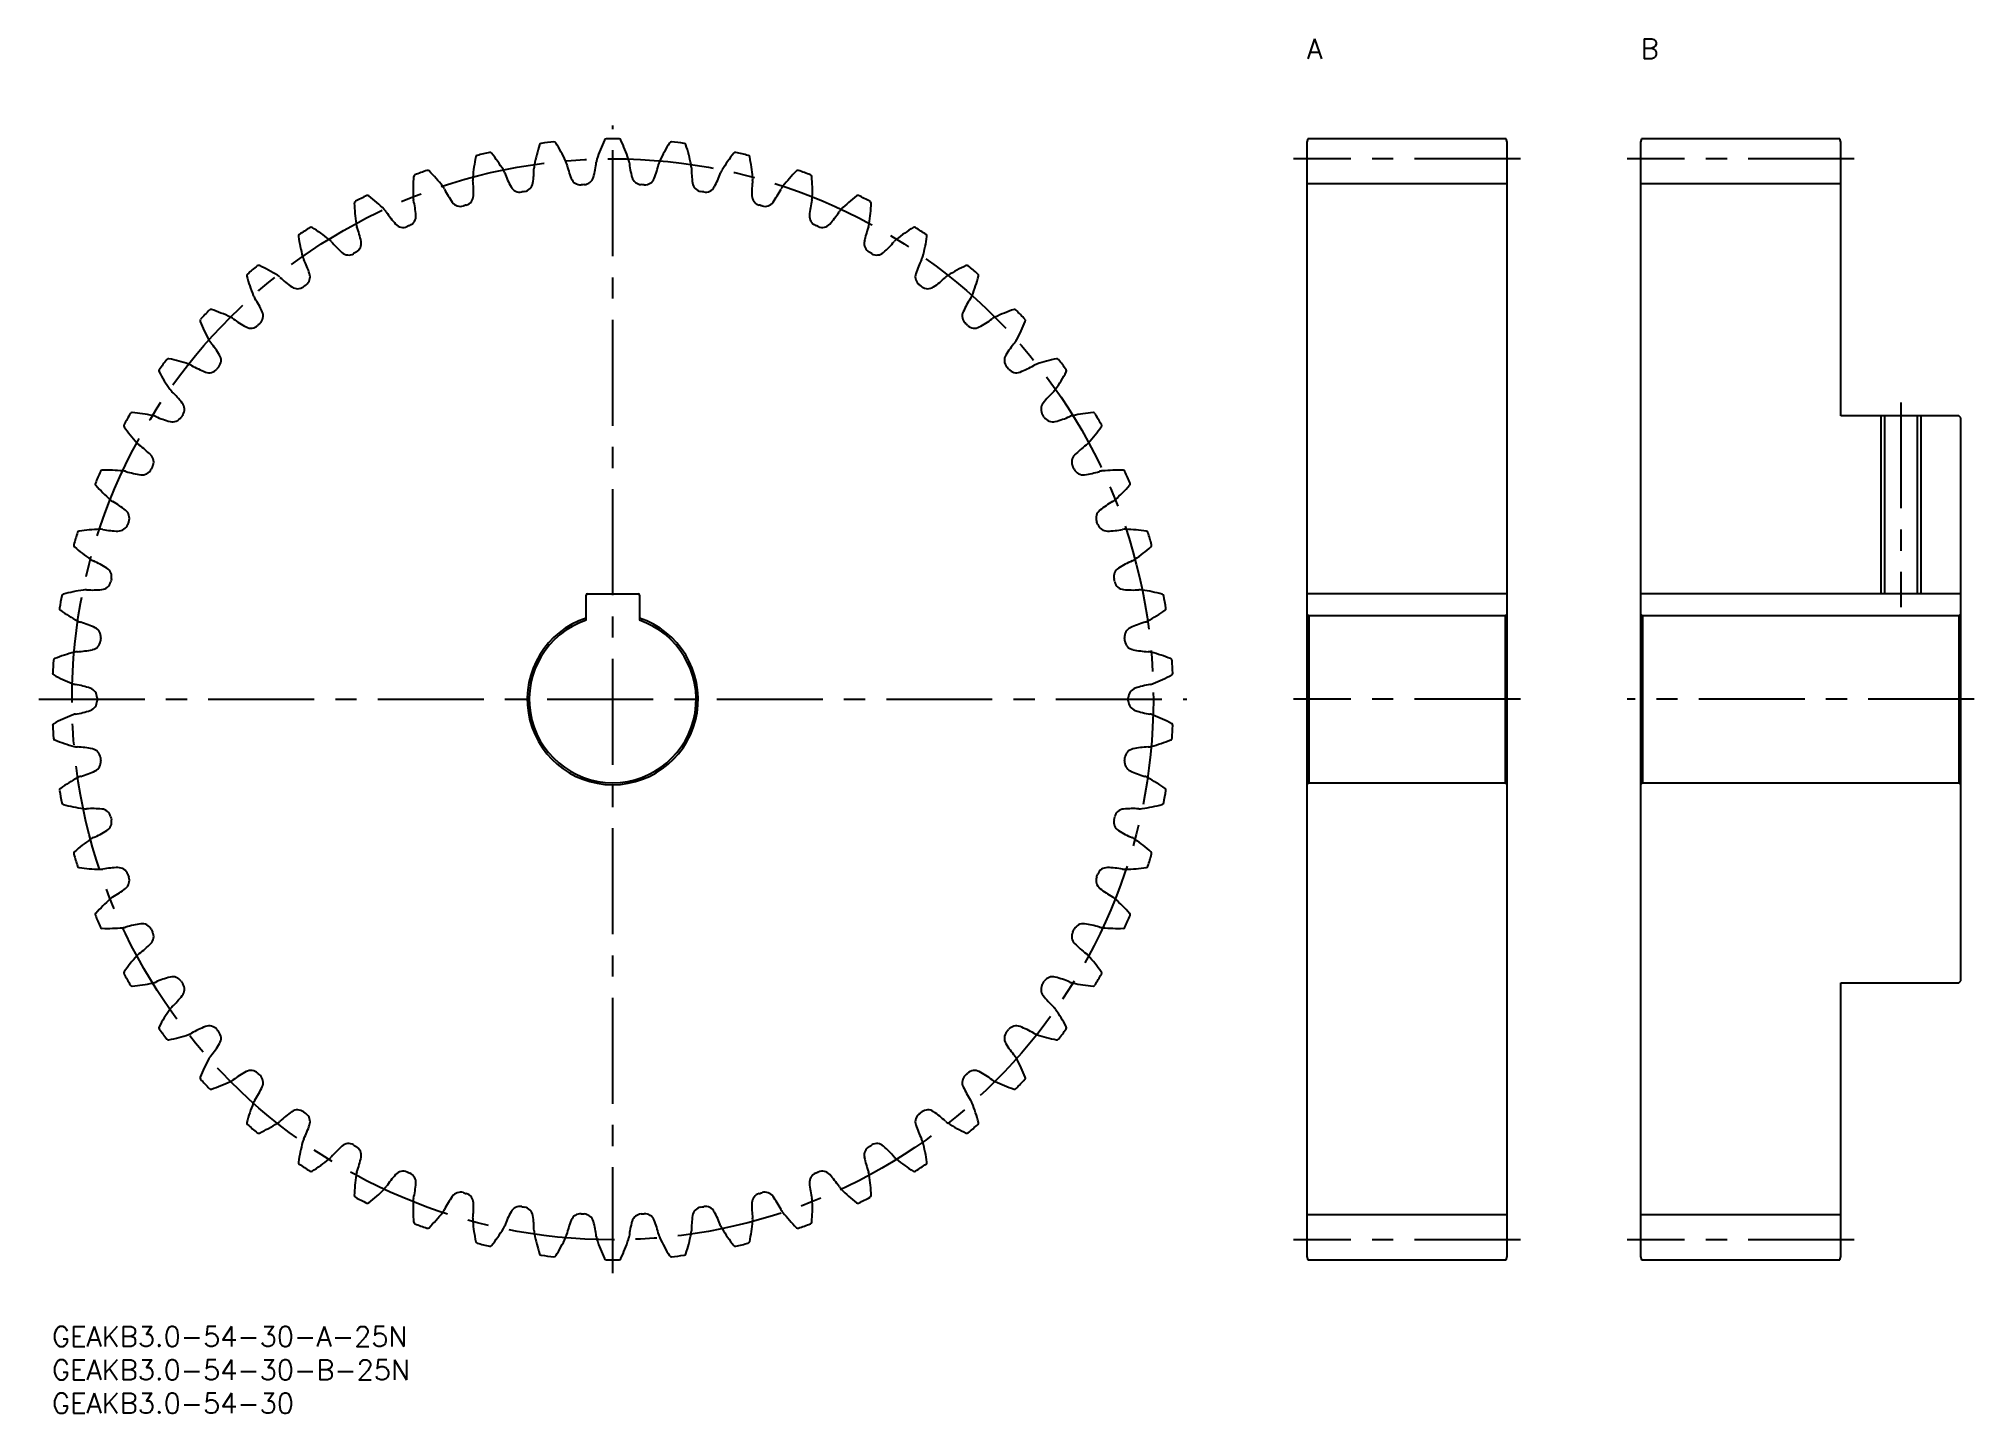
# Model space of a CAD drawing. Extents: x -2 to 288, y -13 to 193.
import ezdxf

# ---------------------------------------------------------------- set-up
doc = ezdxf.new("R2010")
doc.units = 0
doc.header["$LTSCALE"] = 0.5
doc.linetypes.add('CENTER', pattern=[50.8, 31.75, -6.35, 6.35, -6.35])
for name, color, linetype in [('MSM_CENTER', 1, 'CENTER'), ('MSM_CONTINUOUS', 7, 'CONTINUOUS'), ('MSM_NARROW', 5, 'CONTINUOUS'), ('MSM_PART_NUMBER', 7, 'CONTINUOUS')]:
    doc.layers.add(name, color=color, linetype=linetype)
doc.styles.get("Standard").update_dxf_attribs({"font": 'txt.shx', "height": 3, "bigfont": 'bigfont.shx'})

# ---------------------------------------------------------------- blocks, each defined once
blk = doc.blocks.new('*U3')
at = {"layer": 'MSM_PART_NUMBER'}
blk.add_text('GEAKB3.0-54-30-A-25N', height=3, dxfattribs=at).set_placement((0, -3))
blk = doc.blocks.new('*U4')
at = {"layer": 'MSM_PART_NUMBER'}
blk.add_text('GEAKB3.0-54-30-B-25N', height=3, dxfattribs=at).set_placement((0, -8))
blk = doc.blocks.new('*U5')
at = {"layer": 'MSM_PART_NUMBER'}
blk.add_text('GEAKB3.0-54-30', height=3, dxfattribs=at).set_placement((0, -13))
blk = doc.blocks.new('*U6')
at = {"layer": 'MSM_PART_NUMBER'}
blk.add_text('A', height=3, dxfattribs=at).set_placement((188, 190))
blk = doc.blocks.new('*U7')
at = {"layer": 'MSM_PART_NUMBER'}
blk.add_text('B', height=3, dxfattribs=at).set_placement((238, 190))

msp = doc.modelspace()

# ---------------------------------------------------------------- linework, layer by layer
at = {"layer": 'MSM_CENTER'}
for p, q in [((84, 8), (84, 180)), ((220, 175), (186, 175)), ((270, 175), (236, 175)), ((277, 138.5), (277, 107.8)), ((-2, 94), (170, 94)), ((220, 94), (186, 94)), ((288, 94), (236, 94)), ((220, 13), (186, 13)), ((270, 13), (236, 13))]:
    msp.add_line(p, q, dxfattribs=at)
msp.add_circle((84, 94), 81, dxfattribs=at)
at = {"layer": 'MSM_CONTINUOUS'}
for p, q in [((188.13, 178), (188, 177.5)), ((188, 177.5), (188, 10.5)), ((217.87, 178), (188.13, 178)), ((218, 177.5), (217.87, 178)), ((218, 10.5), (218, 177.5)), ((238.13, 178), (238, 177.5)), ((238, 177.5), (238, 10.5)), ((267.87, 178), (238.13, 178)), ((268, 177.5), (267.87, 178)), ((268, 136.5), (268, 177.5)), ((218, 171.25), (188, 171.25)), ((268, 171.25), (238, 171.25)), ((285.7, 136.5), (268, 136.5)), ((274.54, 136.5), (274.54, 109.8)), ((279.46, 136.5), (279.46, 109.8)), ((286, 136.2), (285.7, 136.5)), ((286, 51.8), (286, 136.2)), ((80, 105.84), (80, 109.6)), ((80.2, 109.8), (87.8, 109.8)), ((88, 109.6), (88, 105.84)), ((218, 109.8), (188, 109.8)), ((286, 109.8), (238, 109.8)), ((188, 106.8), (188.3, 106.5)), ((188.3, 106.5), (188.3, 81.5)), ((217.7, 106.5), (188.3, 106.5)), ((217.7, 106.5), (218, 106.8)), ((217.7, 106.5), (217.7, 81.5)), ((238, 106.8), (238.3, 106.5)), ((238.3, 106.5), (238.3, 81.5)), ((285.7, 106.5), (238.3, 106.5)), ((285.7, 106.5), (286, 106.8)), ((285.7, 106.5), (285.7, 81.5)), ((188.3, 81.5), (188, 81.2)), ((188.3, 81.5), (217.7, 81.5)), ((218, 81.2), (217.7, 81.5)), ((238.3, 81.5), (238, 81.2)), ((238.3, 81.5), (285.7, 81.5)), ((286, 81.2), (285.7, 81.5)), ((268, 10.5), (268, 51.5)), ((268, 51.5), (285.7, 51.5)), ((285.7, 51.5), (286, 51.8)), ((218, 16.75), (188, 16.75)), ((268, 16.75), (238, 16.75)), ((188, 10.5), (188.13, 10)), ((188.13, 10), (217.87, 10)), ((217.87, 10), (218, 10.5)), ((238, 10.5), (238.13, 10)), ((238.13, 10), (267.87, 10)), ((267.87, 10), (268, 10.5))]:
    msp.add_line(p, q, dxfattribs=at)
for centre, radius, start, end in [((98.7, 168.68), 27, 161.8142, 168.3333), ((73.34, 177.02), 0.3, 97.3195, 161.8142), ((84, 94), 84, 96.0138, 97.3195), ((75.23, 177.24), 0.3, 31.5191, 96.0138), ((52.47, 163.28), 27, 25, 31.5191), ((107.27, 166.47), 27, 155.1476, 161.6667), ((83.05, 177.69), 0.3, 90.6529, 155.1476), ((84, 94), 84, 89.3471, 90.6529), ((84.95, 177.69), 0.3, 24.8524, 89.3471), ((60.73, 166.47), 27, 18.3333, 24.8524), ((115.53, 163.28), 27, 148.4809, 155), ((92.77, 177.24), 0.3, 83.9859, 148.4809), ((84, 94), 84, 82.6805, 83.9862), ((94.66, 177.02), 0.3, 18.1858, 82.6804), ((69.3, 168.68), 27, 11.6667, 18.1858), ((89.93, 169.89), 27, 168.4809, 175), ((63.77, 175.22), 0.3, 103.9862, 168.4809), ((84, 94), 84, 102.6805, 103.9862), ((65.63, 175.66), 0.3, 38.1858, 102.6805), ((44.64, 159.15), 27, 31.6667, 38.1858), ((74.69, 173.64), 2.48, 168.3333, 179.6619), ((74.69, 173.64), 2.48, 13.6715, 25), ((93.25, 178.16), 16.62, 193.679, 201.5652), ((65.05, 176.52), 16.62, 345.1015, 352.9877), ((84, 174.19), 2.48, 161.6667, 172.9952), ((84, 174.19), 2.48, 7.0048, 18.3333), ((102.95, 176.52), 16.62, 187.0123, 194.8985), ((74.75, 178.16), 16.62, 338.4348, 346.321), ((93.31, 173.64), 2.48, 155, 166.3285), ((93.31, 173.64), 2.48, 0.3381, 11.6667), ((123.36, 159.15), 27, 141.8142, 148.3333), ((102.37, 175.66), 0.3, 77.3195, 141.8142), ((84, 94), 84, 76.0138, 77.3195), ((104.23, 175.22), 0.3, 11.5191, 76.0137), ((78.07, 169.89), 27, 5, 11.5191), ((81.08, 170.06), 27, 175.1476, 181.6667), ((54.48, 172.32), 0.3, 110.6529, 175.1476), ((84, 94), 84, 109.3471, 110.6529), ((56.27, 172.97), 0.3, 44.8524, 109.3472), ((37.34, 154.14), 27, 38.3333, 44.8524), ((65.51, 172.02), 2.48, 175, 186.3285), ((46.53, 169.92), 16.62, 358.4348, 6.321), ((65.51, 172.02), 2.48, 20.3381, 31.6667), ((83.41, 178.66), 16.62, 200.3457, 208.2318), ((70.55, 171.59), 1.5, 279.8311, 351.7682), ((55.59, 173.76), 16.62, 351.7682, 359.6543), ((79.19, 172.6), 1.5, 201.5652, 273.5022), ((84, 94), 77.25, 93.1645, 93.5022), ((79.65, 172.63), 1.5, 273.1644, 345.1015), ((88.35, 172.63), 1.5, 194.8985, 266.8355), ((84, 94), 77.25, 86.4978, 86.8355), ((88.81, 172.6), 1.5, 266.4978, 338.4348), ((112.41, 173.76), 16.62, 180.3457, 188.2318), ((97.45, 171.59), 1.5, 188.2318, 260.1689), ((84.59, 178.66), 16.62, 331.7682, 339.6543), ((102.49, 172.02), 2.48, 148.3333, 159.6619), ((121.47, 169.92), 16.62, 173.679, 181.5652), ((102.49, 172.02), 2.48, 353.6715, 5), ((130.66, 154.14), 27, 135.1476, 141.6667), ((111.73, 172.97), 0.3, 70.6529, 135.1475), ((84, 94), 84, 69.3471, 70.6529), ((113.52, 172.32), 0.3, 4.8524, 69.3471), ((86.92, 170.06), 27, 358.3333, 4.8524), ((45.59, 168.36), 0.3, 117.3195, 181.8142), ((72.27, 169.21), 27, 181.8142, 188.3333), ((84, 94), 84, 116.0138, 117.3195), ((47.29, 169.22), 0.3, 51.5191, 116.0138), ((30.68, 148.32), 27, 45, 51.5191), ((56.58, 169.35), 2.48, 181.6667, 192.9952), ((37.97, 165.06), 16.62, 5.1015, 12.9877), ((56.58, 169.35), 2.48, 27.0048, 38.3333), ((73.59, 178.02), 16.62, 207.0123, 214.8985), ((61.19, 169.37), 1.5, 214.8985, 286.8355), ((61.64, 169.51), 1.5, 286.4978, 358.4348), ((70.1, 171.51), 1.5, 208.2318, 280.1689), ((84, 94), 77.25, 99.8311, 100.1689), ((84, 94), 77.25, 79.8311, 80.1689), ((97.9, 171.51), 1.5, 259.8311, 331.7682), ((106.36, 169.51), 1.5, 181.5652, 253.5022), ((106.81, 169.37), 1.5, 253.1645, 325.1015), ((94.41, 178.02), 16.62, 325.1015, 332.9877), ((111.42, 169.35), 2.48, 141.6666, 152.9952), ((130.03, 165.06), 16.62, 167.0123, 174.8985), ((111.42, 169.35), 2.48, 347.0048, 358.3333), ((137.32, 148.32), 27, 128.4809, 135), ((120.71, 169.22), 0.3, 63.9862, 128.4809), ((84, 94), 84, 62.6805, 63.9862), ((95.73, 169.21), 27, 351.6667, 358.1858), ((122.41, 168.36), 0.3, 358.1858, 62.6805), ((48.01, 165.66), 2.48, 33.6715, 45), ((63.91, 176.25), 16.62, 213.679, 221.5652), ((53.02, 166.4), 1.5, 293.1645, 5.1015), ((84, 94), 77.25, 106.4978, 106.8355), ((84, 94), 77.25, 73.1645, 73.5022), ((114.98, 166.4), 1.5, 174.8985, 246.8355), ((104.09, 176.25), 16.62, 318.4348, 326.321), ((119.99, 165.66), 2.48, 135, 146.3285), ((37.21, 163.4), 0.3, 123.9862, 188.4809), ((63.62, 167.34), 27, 188.4809, 195), ((84, 94), 84, 122.6805, 123.9862), ((38.81, 164.45), 0.3, 58.1858, 122.6804), ((24.73, 141.76), 27, 51.6667, 58.1858), ((39.94, 160.99), 2.48, 40.3381, 51.6667), ((54.49, 173.36), 16.62, 220.3457, 228.2318), ((48.01, 165.66), 2.48, 188.3333, 199.6619), ((44.83, 162.32), 1.5, 299.8311, 11.7682), ((30.03, 159.23), 16.62, 11.7682, 19.6543), ((52.6, 166.22), 1.5, 221.5652, 293.5022), ((84, 94), 77.25, 113.1645, 113.5022), ((84, 94), 77.25, 66.4978, 66.8355), ((115.4, 166.22), 1.5, 246.4978, 318.4348), ((123.17, 162.32), 1.5, 168.2318, 240.1689), ((137.97, 159.23), 16.62, 160.3457, 168.2318), ((119.99, 165.66), 2.48, 340.3381, 351.6667), ((113.51, 173.36), 16.62, 311.7682, 319.6543), ((128.06, 160.99), 2.48, 128.3333, 139.6619), ((143.27, 141.76), 27, 121.8142, 128.3333), ((129.19, 164.45), 0.3, 57.3195, 121.8142), ((84, 94), 84, 56.0138, 57.3195), ((104.38, 167.34), 27, 345, 351.5191), ((130.79, 163.4), 0.3, 351.5191, 56.0138), ((39.94, 160.99), 2.48, 195, 206.3285), ((22.82, 152.53), 16.62, 18.4348, 26.321), ((44.42, 162.08), 1.5, 228.2318, 300.1689), ((84, 94), 77.25, 119.8311, 120.1689), ((84, 94), 77.25, 59.8311, 60.1689), ((123.58, 162.08), 1.5, 239.8311, 311.7682), ((145.18, 152.53), 16.62, 153.679, 161.5652), ((128.06, 160.99), 2.48, 333.6715, 345), ((29.47, 157.5), 0.3, 130.6529, 195.1476), ((55.24, 164.48), 27, 195.1476, 201.6667), ((84, 94), 84, 129.3471, 130.6529), ((30.93, 158.73), 0.3, 64.8524, 129.3471), ((19.59, 134.56), 27, 58.3333, 64.8524), ((32.46, 155.43), 2.48, 47.0048, 58.3333), ((45.48, 169.39), 16.62, 227.0123, 234.8985), ((37.16, 157.31), 1.5, 306.4978, 18.4348), ((130.84, 157.31), 1.5, 161.5652, 233.5022), ((122.52, 169.39), 16.62, 305.1015, 312.9877), ((135.54, 155.43), 2.48, 121.6666, 132.9952), ((148.41, 134.56), 27, 115.1476, 121.6667), ((137.07, 158.73), 0.3, 50.6529, 115.1475), ((84, 94), 84, 49.3471, 50.6529), ((112.76, 164.48), 27, 338.3333, 344.8524), ((138.53, 157.5), 0.3, 344.8524, 49.3472), ((32.46, 155.43), 2.48, 201.6667, 212.9952), ((16.44, 145.03), 16.62, 25.1015, 32.9877), ((36.79, 157.03), 1.5, 234.8985, 306.8355), ((84, 94), 77.25, 126.4978, 126.8355), ((84, 94), 77.25, 53.1645, 53.5022), ((131.21, 157.03), 1.5, 233.1645, 305.1015), ((151.56, 145.03), 16.62, 147.0123, 154.8985), ((135.54, 155.43), 2.48, 327.0048, 338.3333), ((22.47, 150.74), 0.3, 137.3195, 201.8142), ((84, 94), 84, 136.0138, 137.3195), ((23.78, 152.13), 0.3, 71.5191, 136.0138), ((15.31, 126.81), 27, 65, 71.5191), ((25.68, 149.03), 2.48, 53.6715, 65), ((36.99, 164.41), 16.62, 233.679, 241.5652), ((30.13, 151.44), 1.5, 313.1645, 25.1015), ((137.87, 151.44), 1.5, 154.8985, 226.8355), ((131.01, 164.41), 16.62, 298.4348, 306.321), ((142.32, 149.03), 2.48, 115, 126.3285), ((152.69, 126.81), 27, 108.4809, 115), ((144.22, 152.13), 0.3, 43.9862, 108.4809), ((84, 94), 84, 42.6805, 43.9862), ((145.53, 150.74), 0.3, 338.1858, 42.6805), ((47.26, 160.66), 27, 201.8142, 208.3333), ((29.79, 151.12), 1.5, 241.5652, 313.5022), ((84, 94), 77.25, 133.1645, 133.5022), ((84, 94), 77.25, 46.4978, 46.8355), ((138.21, 151.12), 1.5, 226.4978, 298.4348), ((120.74, 160.66), 27, 331.6667, 338.1858), ((17.44, 144.74), 0.3, 78.1858, 142.6804), ((11.97, 118.61), 27, 71.6667, 78.1858), ((25.68, 149.03), 2.48, 208.3333, 219.6619), ((10.97, 136.84), 16.62, 31.7682, 39.6543), ((23.82, 144.8), 1.5, 319.8311, 31.7682), ((144.18, 144.8), 1.5, 148.2318, 220.1689), ((157.03, 136.84), 16.62, 140.3457, 148.2318), ((142.32, 149.03), 2.48, 320.3381, 331.6667), ((156.03, 118.61), 27, 101.8142, 108.3333), ((150.56, 144.74), 0.3, 37.3195, 101.8142), ((16.3, 143.21), 0.3, 143.9862, 208.4809), ((39.77, 155.95), 27, 208.4809, 215), ((84, 94), 84, 142.6805, 143.9862), ((19.68, 141.88), 2.48, 60.3381, 71.6667), ((29.13, 158.48), 16.62, 240.3457, 248.2318), ((23.53, 144.44), 1.5, 248.2318, 320.1689), ((84, 94), 77.25, 139.8311, 140.1689), ((84, 94), 77.25, 39.8311, 40.1689), ((144.47, 144.44), 1.5, 219.8311, 291.7682), ((138.87, 158.48), 16.62, 291.7682, 299.6543), ((148.32, 141.88), 2.48, 108.3333, 119.6619), ((128.23, 155.95), 27, 325, 331.5191), ((84, 94), 84, 36.0138, 37.3195), ((151.7, 143.21), 0.3, 331.5191, 36.0138), ((19.68, 141.88), 2.48, 215, 226.3285), ((6.49, 128.07), 16.62, 38.4348, 46.321), ((161.51, 128.07), 16.62, 133.679, 141.5652), ((148.32, 141.88), 2.48, 313.6715, 325), ((84, 94), 84, 149.3471, 150.6529), ((12, 136.67), 0.3, 84.8524, 149.3471), ((9.6, 110.08), 27, 78.3333, 84.8524), ((14.56, 134.09), 2.48, 67.0048, 78.3333), ((22.02, 151.67), 16.62, 247.0123, 254.8985), ((84, 94), 77.25, 146.4978, 146.8355), ((18.33, 137.47), 1.5, 326.4978, 38.4348), ((149.67, 137.47), 1.5, 141.5652, 213.5022), ((84, 94), 77.25, 33.1645, 33.5022), ((145.98, 151.67), 16.62, 285.1015, 292.9877), ((153.44, 134.09), 2.48, 101.6666, 112.9952), ((158.4, 110.08), 27, 95.1476, 101.6667), ((156, 136.67), 0.3, 30.6529, 95.1475), ((84, 94), 84, 29.3471, 30.6529), ((11.04, 135.02), 0.3, 150.6529, 215.1476), ((32.87, 150.39), 27, 215.1476, 221.6667), ((18.08, 137.08), 1.5, 254.8985, 326.8355), ((149.92, 137.08), 1.5, 213.1645, 285.1015), ((135.13, 150.39), 27, 318.3333, 324.8524), ((156.96, 135.02), 0.3, 324.8524, 29.3471), ((14.56, 134.09), 2.48, 221.6667, 232.9952), ((3.06, 118.84), 16.62, 45.1015, 52.9877), ((13.73, 129.55), 1.5, 333.1645, 45.1015), ((154.27, 129.55), 1.5, 134.8985, 206.8355), ((164.94, 118.84), 16.62, 127.0123, 134.8985), ((153.44, 134.09), 2.48, 307.0048, 318.3333), ((84, 94), 84, 156.0138, 157.3195), ((7.53, 128.03), 0.3, 91.5191, 156.0138), ((8.24, 101.33), 27, 85, 91.5191), ((10.37, 125.76), 2.48, 73.6715, 85), ((15.74, 144.09), 16.62, 253.679, 261.5652), ((13.52, 129.14), 1.5, 261.5652, 333.5022), ((84, 94), 77.25, 153.1645, 153.5022), ((84, 94), 77.25, 26.4978, 26.8355), ((154.48, 129.14), 1.5, 206.4978, 278.4348), ((152.26, 144.09), 16.62, 278.4348, 286.321), ((157.63, 125.76), 2.48, 95, 106.3285), ((159.76, 101.33), 27, 88.4809, 95), ((160.47, 128.03), 0.3, 23.9862, 88.4809), ((84, 94), 84, 22.6805, 23.9862), ((6.77, 126.27), 0.3, 157.3195, 221.8143), ((26.67, 144.08), 27, 221.8142, 228.3333), ((141.33, 144.08), 27, 311.6667, 318.1858), ((161.23, 126.27), 0.3, 318.1858, 22.6805), ((10.37, 125.76), 2.48, 228.3333, 239.6619), ((0.72, 109.28), 16.62, 51.7682, 59.6543), ((10.08, 121.15), 1.5, 339.8311, 51.7682), ((157.92, 121.15), 1.5, 128.2318, 200.1689), ((167.28, 109.28), 16.62, 120.3457, 128.2318), ((157.63, 125.76), 2.48, 300.3381, 311.6667), ((84, 94), 84, 162.6805, 163.9862), ((4.1, 118.92), 0.3, 98.1858, 162.6804), ((7.9, 92.49), 27, 91.6667, 98.1858), ((7.18, 117), 2.48, 80.3381, 91.6667), ((10.39, 135.82), 16.62, 260.3457, 268.2318), ((9.92, 120.72), 1.5, 268.2318, 340.1689), ((84, 94), 77.25, 159.8311, 160.1689), ((84, 94), 77.25, 19.8311, 20.1689), ((158.08, 120.72), 1.5, 199.8311, 271.7682), ((157.61, 135.82), 16.62, 271.7682, 279.6543), ((160.82, 117), 2.48, 88.3333, 99.6619), ((160.1, 92.49), 27, 81.8142, 88.3333), ((163.9, 118.92), 0.3, 17.3195, 81.8142), ((84, 94), 84, 16.0138, 17.3195), ((3.55, 117.09), 0.3, 163.9862, 228.4809), ((21.25, 137.08), 27, 228.4809, 235), ((146.75, 137.08), 27, 305, 311.5191), ((164.45, 117.09), 0.3, 311.5191, 16.0138), ((7.18, 117), 2.48, 235, 246.3285), ((-0.49, 99.51), 16.62, 58.4348, 66.321), ((7.43, 112.39), 1.5, 346.4978, 58.4348), ((160.57, 112.39), 1.5, 121.5652, 193.5022), ((168.49, 99.51), 16.62, 113.679, 121.5652), ((160.82, 117), 2.48, 293.6715, 305), ((8.59, 83.66), 27, 98.3333, 104.8524), ((5.03, 107.92), 2.48, 87.0048, 98.3333), ((6.03, 127), 16.62, 267.0123, 274.8985), ((7.32, 111.94), 1.5, 274.8985, 346.8355), ((84, 94), 77.25, 166.4978, 166.8355), ((84, 94), 77.25, 13.1645, 13.5022), ((160.68, 111.94), 1.5, 193.1645, 265.1015), ((161.97, 127), 16.62, 265.1015, 272.9877), ((162.97, 107.92), 2.48, 81.6666, 92.9952), ((159.41, 83.66), 27, 75.1476, 81.6667), ((1.41, 107.59), 0.3, 170.6529, 235.1475), ((84, 94), 84, 169.3471, 170.6529), ((16.67, 129.5), 27, 235.1476, 241.6667), ((1.74, 109.47), 0.3, 104.8524, 169.3471), ((80.2, 109.6), 0.2, 90, 180), ((87.8, 109.6), 0.2, 0, 90), ((151.33, 129.5), 27, 298.3333, 304.8524), ((166.26, 109.47), 0.3, 10.6529, 75.1475), ((84, 94), 84, 9.3471, 10.6529), ((166.59, 107.59), 0.3, 304.8524, 9.3472), ((5.03, 107.92), 2.48, 241.6666, 252.9952), ((-0.55, 89.66), 16.62, 65.1015, 72.9877), ((5.81, 103.37), 1.5, 353.1645, 65.1015), ((84, 94), 12.8, 108.21, 71.79), ((84, 94), 12.5, 108.6629, 71.3371), ((162.19, 103.37), 1.5, 114.8985, 186.8355), ((168.55, 89.66), 16.62, 107.0123, 114.8985), ((162.97, 107.92), 2.48, 287.0048, 298.3333), ((5.76, 102.91), 1.5, 281.5652, 353.5022), ((84, 94), 77.25, 173.1645, 173.5022), ((84, 94), 77.25, 6.4978, 6.8355), ((162.24, 102.91), 1.5, 186.4978, 258.4348), ((84, 94), 84, 176.0138, 177.3195), ((0.5, 99.82), 0.3, 111.5191, 176.0138), ((10.3, 74.98), 27, 105, 111.5191), ((3.95, 98.66), 2.48, 93.6715, 105), ((2.73, 117.72), 16.62, 273.679, 281.5652), ((165.27, 117.72), 16.62, 258.4348, 266.321), ((164.05, 98.66), 2.48, 75, 86.3285), ((157.7, 74.98), 27, 68.4809, 75), ((167.5, 99.82), 0.3, 3.9862, 68.4809), ((84, 94), 84, 2.6805, 3.9862), ((0.39, 97.91), 0.3, 177.3195, 241.8142), ((13, 121.45), 27, 241.8142, 248.3333), ((3.95, 98.66), 2.48, 248.3333, 259.6619), ((0.52, 79.88), 16.62, 71.7682, 79.6543), ((167.48, 79.88), 16.62, 100.3457, 108.2318), ((164.05, 98.66), 2.48, 280.3381, 291.6667), ((155, 121.45), 27, 291.6667, 298.1858), ((167.61, 97.91), 0.3, 298.1858, 2.6805), ((5.25, 94.23), 1.5, 359.8311, 71.7682), ((5.25, 93.77), 1.5, 288.2318, 0.1689), ((84, 94), 77.25, 179.8311, 180.1689), ((162.75, 94.23), 1.5, 108.2318, 180.1689), ((84, 94), 77.25, 359.8311, 0.1689), ((162.75, 93.77), 1.5, 179.8311, 251.7682), ((0.39, 90.09), 0.3, 118.1858, 182.6804), ((84, 94), 84, 182.6805, 183.9862), ((13, 66.55), 27, 111.6667, 118.1858), ((3.95, 89.34), 2.48, 100.3381, 111.6667), ((0.52, 108.12), 16.62, 280.3457, 288.2318), ((167.48, 108.12), 16.62, 251.7682, 259.6543), ((164.05, 89.34), 2.48, 68.3333, 79.6619), ((155, 66.55), 27, 61.8142, 68.3333), ((167.61, 90.09), 0.3, 357.3195, 61.8142), ((84, 94), 84, 356.0138, 357.3195), ((0.5, 88.18), 0.3, 183.9862, 248.4809), ((10.3, 113.02), 27, 248.4809, 255), ((157.7, 113.02), 27, 285, 291.5191), ((167.5, 88.18), 0.3, 291.5191, 356.0138), ((3.95, 89.34), 2.48, 255, 266.3285), ((2.73, 70.28), 16.62, 78.4348, 86.321), ((5.76, 85.09), 1.5, 6.4978, 78.4348), ((5.81, 84.63), 1.5, 294.8985, 6.8355), ((84, 94), 77.25, 186.4978, 186.8355), ((162.19, 84.63), 1.5, 173.1645, 245.1015), ((84, 94), 77.25, 353.1645, 353.5022), ((162.24, 85.09), 1.5, 101.5652, 173.5022), ((165.27, 70.28), 16.62, 93.679, 101.5652), ((164.05, 89.34), 2.48, 273.6715, 285), ((16.67, 58.5), 27, 118.3333, 124.8524), ((5.03, 80.08), 2.48, 107.0048, 118.3333), ((-0.55, 98.34), 16.62, 287.0123, 294.8985), ((168.55, 98.34), 16.62, 245.1015, 252.9877), ((162.97, 80.08), 2.48, 61.6666, 72.9952), ((151.33, 58.5), 27, 55.1476, 61.6667), ((1.41, 80.41), 0.3, 124.8524, 189.3471), ((84, 94), 84, 189.3471, 190.6529), ((1.74, 78.53), 0.3, 190.6529, 255.1475), ((166.26, 78.53), 0.3, 284.8524, 349.3472), ((84, 94), 84, 349.3471, 350.6529), ((166.59, 80.41), 0.3, 350.6529, 55.1475), ((8.59, 104.34), 27, 255.1476, 261.6667), ((5.03, 80.08), 2.48, 261.6667, 272.9952), ((6.03, 61), 16.62, 85.1015, 92.9877), ((7.32, 76.06), 1.5, 13.1645, 85.1015), ((7.43, 75.61), 1.5, 301.5652, 13.5022), ((84, 94), 77.25, 193.1645, 193.5022), ((160.57, 75.61), 1.5, 166.4978, 238.4348), ((84, 94), 77.25, 346.4978, 346.8355), ((160.68, 76.06), 1.5, 94.8985, 166.8355), ((161.97, 61), 16.62, 87.0123, 94.8985), ((162.97, 80.08), 2.48, 267.0048, 278.3333), ((159.41, 104.34), 27, 278.3333, 284.8524), ((21.25, 50.92), 27, 125, 131.5191), ((7.18, 71), 2.48, 113.6715, 125), ((-0.49, 88.49), 16.62, 293.679, 301.5652), ((168.49, 88.49), 16.62, 238.4348, 246.321), ((160.82, 71), 2.48, 55, 66.3285), ((146.75, 50.92), 27, 48.4809, 55), ((3.55, 70.91), 0.3, 131.5191, 196.0138), ((84, 94), 84, 196.0138, 197.3195), ((84, 94), 84, 342.6805, 343.9862), ((164.45, 70.91), 0.3, 343.9862, 48.4809), ((4.1, 69.08), 0.3, 197.3195, 261.8142), ((7.9, 95.51), 27, 261.8142, 268.3333), ((7.18, 71), 2.48, 268.3333, 279.6619), ((10.39, 52.18), 16.62, 91.7682, 99.6543), ((9.92, 67.28), 1.5, 19.8311, 91.7682), ((10.08, 66.85), 1.5, 308.2318, 20.1689), ((84, 94), 77.25, 199.8311, 200.1689), ((157.92, 66.85), 1.5, 159.8311, 231.7682), ((84, 94), 77.25, 339.8311, 340.1689), ((158.08, 67.28), 1.5, 88.2318, 160.1689), ((157.61, 52.18), 16.62, 80.3457, 88.2318), ((160.82, 71), 2.48, 260.3381, 271.6667), ((160.1, 95.51), 27, 271.6667, 278.1858), ((163.9, 69.08), 0.3, 278.1858, 342.6805), ((26.67, 43.92), 27, 131.6667, 138.1858), ((10.37, 62.24), 2.48, 120.3381, 131.6667), ((0.72, 78.72), 16.62, 300.3457, 308.2318), ((167.28, 78.72), 16.62, 231.7682, 239.6543), ((157.63, 62.24), 2.48, 48.3333, 59.6619), ((141.33, 43.92), 27, 41.8142, 48.3333), ((6.77, 61.73), 0.3, 138.1858, 202.6804), ((84, 94), 84, 202.6805, 203.9862), ((84, 94), 84, 336.0138, 337.3195), ((161.23, 61.73), 0.3, 337.3195, 41.8142), ((7.53, 59.97), 0.3, 203.9862, 268.4809), ((8.24, 86.67), 27, 268.4809, 275), ((10.37, 62.24), 2.48, 275, 286.3285), ((15.74, 43.91), 16.62, 98.4348, 106.321), ((13.52, 58.86), 1.5, 26.4978, 98.4348), ((13.73, 58.45), 1.5, 314.8985, 26.8355), ((84, 94), 77.25, 206.4978, 206.8355), ((154.27, 58.45), 1.5, 153.1645, 225.1015), ((84, 94), 77.25, 333.1645, 333.5022), ((154.48, 58.86), 1.5, 81.5652, 153.5022), ((152.26, 43.91), 16.62, 73.679, 81.5652), ((157.63, 62.24), 2.48, 253.6715, 265), ((159.76, 86.67), 27, 265, 271.5191), ((160.47, 59.97), 0.3, 271.5191, 336.0138), ((32.87, 37.61), 27, 138.3333, 144.8524), ((14.56, 53.91), 2.48, 127.0048, 138.3333), ((3.06, 69.16), 16.62, 307.0123, 314.8985), ((164.94, 69.16), 16.62, 225.1015, 232.9877), ((153.44, 53.91), 2.48, 41.6666, 52.9952), ((135.13, 37.61), 27, 35.1476, 41.6667), ((11.04, 52.98), 0.3, 144.8524, 209.3471), ((84, 94), 84, 209.3471, 210.6529), ((22.02, 36.33), 16.62, 105.1015, 112.9877), ((18.08, 50.92), 1.5, 33.1645, 105.1015), ((149.92, 50.92), 1.5, 74.8985, 146.8355), ((145.98, 36.33), 16.62, 67.0123, 74.8985), ((84, 94), 84, 329.3471, 330.6529), ((156.96, 52.98), 0.3, 330.6529, 35.1475), ((12, 51.33), 0.3, 210.6529, 275.1475), ((9.6, 77.92), 27, 275.1476, 281.6667), ((14.56, 53.91), 2.48, 281.6667, 292.9952), ((6.49, 59.93), 16.62, 313.679, 321.5652), ((84, 94), 77.25, 213.1645, 213.5022), ((18.33, 50.53), 1.5, 321.5652, 33.5022), ((149.67, 50.53), 1.5, 146.4978, 218.4348), ((84, 94), 77.25, 326.4978, 326.8355), ((161.51, 59.93), 16.62, 218.4348, 226.321), ((153.44, 53.91), 2.48, 247.0048, 258.3333), ((158.4, 77.92), 27, 258.3333, 264.8524), ((156, 51.33), 0.3, 264.8524, 329.3472), ((39.77, 32.05), 27, 145, 151.5191), ((19.68, 46.12), 2.48, 133.6715, 145), ((148.32, 46.12), 2.48, 35, 46.3285), ((128.23, 32.05), 27, 28.4809, 35), ((16.3, 44.79), 0.3, 151.5191, 216.0138), ((84, 94), 84, 216.0138, 217.3195), ((11.97, 69.39), 27, 281.8142, 288.3333), ((19.68, 46.12), 2.48, 288.3333, 299.6619), ((29.13, 29.52), 16.62, 111.7682, 119.6543), ((23.53, 43.56), 1.5, 39.8311, 111.7682), ((84, 94), 77.25, 219.8311, 220.1689), ((23.82, 43.2), 1.5, 328.2318, 40.1689), ((144.18, 43.2), 1.5, 139.8311, 211.7682), ((84, 94), 77.25, 319.8311, 320.1689), ((144.47, 43.56), 1.5, 68.2318, 140.1689), ((138.87, 29.52), 16.62, 60.3457, 68.2318), ((148.32, 46.12), 2.48, 240.3381, 251.6667), ((156.03, 69.39), 27, 251.6667, 258.1858), ((84, 94), 84, 322.6805, 323.9862), ((151.7, 44.79), 0.3, 323.9862, 28.4809), ((17.44, 43.26), 0.3, 217.3195, 281.8142), ((10.97, 51.16), 16.62, 320.3457, 328.2318), ((157.03, 51.16), 16.62, 211.7682, 219.6543), ((150.56, 43.26), 0.3, 258.1858, 322.6805), ((47.26, 27.34), 27, 151.6667, 158.1858), ((25.68, 38.97), 2.48, 140.3381, 151.6667), ((36.99, 23.59), 16.62, 118.4348, 126.321), ((29.79, 36.88), 1.5, 46.4978, 118.4348), ((84, 94), 77.25, 226.4978, 226.8355), ((84, 94), 77.25, 313.1645, 313.5022), ((138.21, 36.88), 1.5, 61.5652, 133.5022), ((131.01, 23.59), 16.62, 53.679, 61.5652), ((142.32, 38.97), 2.48, 28.3333, 39.6619), ((120.74, 27.34), 27, 21.8142, 28.3333), ((22.47, 37.26), 0.3, 158.1858, 222.6804), ((84, 94), 84, 222.6805, 223.9862), ((23.78, 35.87), 0.3, 223.9862, 288.4809), ((15.31, 61.19), 27, 288.4809, 295), ((25.68, 38.97), 2.48, 295, 306.3285), ((16.44, 42.97), 16.62, 327.0123, 334.8985), ((30.13, 36.56), 1.5, 334.8985, 46.8355), ((137.87, 36.56), 1.5, 133.1645, 205.1015), ((151.56, 42.97), 16.62, 205.1015, 212.9877), ((142.32, 38.97), 2.48, 233.6715, 245), ((152.69, 61.19), 27, 245, 251.5191), ((144.22, 35.87), 0.3, 251.5191, 316.0138), ((84, 94), 84, 316.0138, 317.3195), ((145.53, 37.26), 0.3, 317.3195, 21.8142), ((55.24, 23.52), 27, 158.3333, 164.8524), ((32.46, 32.57), 2.48, 147.0048, 158.3333), ((45.48, 18.61), 16.62, 125.1015, 132.9877), ((36.79, 30.97), 1.5, 53.1645, 125.1015), ((84, 94), 77.25, 233.1645, 233.5022), ((37.16, 30.69), 1.5, 341.5652, 53.5022), ((130.84, 30.69), 1.5, 126.4978, 198.4348), ((84, 94), 77.25, 306.4978, 306.8355), ((131.21, 30.97), 1.5, 54.8985, 126.8355), ((122.52, 18.61), 16.62, 47.0123, 54.8985), ((135.54, 32.57), 2.48, 21.6666, 32.9952), ((112.76, 23.52), 27, 15.1476, 21.6667), ((29.47, 30.5), 0.3, 164.8524, 229.3472), ((84, 94), 84, 229.3471, 230.6529), ((30.93, 29.27), 0.3, 230.6529, 295.1475), ((19.59, 53.44), 27, 295.1476, 301.6667), ((32.46, 32.57), 2.48, 301.6667, 312.9952), ((22.82, 35.47), 16.62, 333.679, 341.5652), ((145.18, 35.47), 16.62, 198.4348, 206.321), ((135.54, 32.57), 2.48, 227.0048, 238.3333), ((148.41, 53.44), 27, 238.3333, 244.8524), ((137.07, 29.27), 0.3, 244.8524, 309.3471), ((84, 94), 84, 309.3471, 310.6529), ((138.53, 30.5), 0.3, 310.6529, 15.1475), ((63.62, 20.66), 27, 165, 171.5191), ((39.94, 27.01), 2.48, 153.6715, 165), ((54.49, 14.64), 16.62, 131.7682, 139.6543), ((44.42, 25.92), 1.5, 59.8311, 131.7682), ((84, 94), 77.25, 239.8311, 240.1689), ((44.83, 25.68), 1.5, 348.2318, 60.1689), ((123.17, 25.68), 1.5, 119.8311, 191.7682), ((84, 94), 77.25, 299.8311, 300.1689), ((123.58, 25.92), 1.5, 48.2318, 120.1689), ((113.51, 14.64), 16.62, 40.3457, 48.2318), ((128.06, 27.01), 2.48, 15, 26.3285), ((104.38, 20.66), 27, 8.4809, 15), ((37.21, 24.6), 0.3, 171.5191, 236.0138), ((84, 94), 84, 236.0138, 237.3195), ((38.81, 23.55), 0.3, 237.3195, 301.8142), ((24.73, 46.24), 27, 301.8142, 308.3333), ((39.94, 27.01), 2.48, 308.3333, 319.6619), ((30.03, 28.77), 16.62, 340.3457, 348.2318), ((52.6, 21.78), 1.5, 66.4978, 138.4348), ((115.4, 21.78), 1.5, 41.5652, 113.5022), ((137.97, 28.77), 16.62, 191.7682, 199.6543), ((128.06, 27.01), 2.48, 220.3381, 231.6667), ((143.27, 46.24), 27, 231.6667, 238.1858), ((129.19, 23.55), 0.3, 238.1858, 302.6804), ((84, 94), 84, 302.6805, 303.9862), ((130.79, 24.6), 0.3, 303.9862, 8.4809), ((72.27, 18.79), 27, 171.6667, 178.1858), ((48.01, 22.34), 2.48, 160.3381, 171.6667), ((30.68, 39.68), 27, 308.4809, 315), ((48.01, 22.34), 2.48, 315, 326.3285), ((63.91, 11.75), 16.62, 138.4348, 146.321), ((84, 94), 77.25, 246.4978, 246.8355), ((53.02, 21.6), 1.5, 354.8985, 66.8355), ((37.97, 22.94), 16.62, 347.0123, 354.8985), ((114.98, 21.6), 1.5, 113.1645, 185.1015), ((130.03, 22.94), 16.62, 185.1015, 192.9877), ((84, 94), 77.25, 293.1645, 293.5022), ((104.09, 11.75), 16.62, 33.679, 41.5652), ((119.99, 22.34), 2.48, 213.6715, 225), ((137.32, 39.68), 27, 225, 231.5191), ((119.99, 22.34), 2.48, 8.3333, 19.6619), ((95.73, 18.79), 27, 1.8142, 8.3333), ((45.59, 19.64), 0.3, 178.1858, 242.6804), ((84, 94), 84, 242.6805, 243.9862), ((47.29, 18.78), 0.3, 243.9862, 308.4809), ((81.08, 17.94), 27, 178.3333, 184.8524), ((56.58, 18.65), 2.48, 167.0048, 178.3333), ((56.58, 18.65), 2.48, 321.6666, 332.9952), ((73.59, 9.98), 16.62, 145.1015, 152.9877), ((61.19, 18.63), 1.5, 73.1645, 145.1015), ((84, 94), 77.25, 253.1645, 253.5022), ((61.64, 18.49), 1.5, 1.5652, 73.5022), ((46.53, 18.08), 16.62, 353.679, 1.5652), ((70.1, 16.49), 1.5, 79.8311, 151.7682), ((84, 94), 77.25, 259.8311, 260.1689), ((70.55, 16.41), 1.5, 8.2318, 80.1689), ((97.45, 16.41), 1.5, 99.8311, 171.7682), ((84, 94), 77.25, 279.8311, 280.1689), ((97.9, 16.49), 1.5, 28.2318, 100.1689), ((106.36, 18.49), 1.5, 106.4978, 178.4348), ((121.47, 18.08), 16.62, 178.4348, 186.321), ((84, 94), 77.25, 286.4978, 286.8355), ((106.81, 18.63), 1.5, 34.8985, 106.8355), ((94.41, 9.98), 16.62, 27.0123, 34.8985), ((111.42, 18.65), 2.48, 207.0048, 218.3333), ((86.92, 17.94), 27, 355.1476, 1.6667), ((111.42, 18.65), 2.48, 1.6666, 12.9952), ((120.71, 18.78), 0.3, 231.5192, 296.0138), ((84, 94), 84, 296.0138, 297.3195), ((122.41, 19.64), 0.3, 297.3195, 1.8142), ((54.48, 15.68), 0.3, 184.8525, 249.3471), ((84, 94), 84, 249.3471, 250.6529), ((56.27, 15.03), 0.3, 250.6529, 315.1475), ((37.34, 33.86), 27, 315.1476, 321.6667), ((65.51, 15.98), 2.48, 173.6715, 185), ((89.93, 18.11), 27, 185, 191.5191), ((44.64, 28.85), 27, 321.8142, 328.3333), ((65.51, 15.98), 2.48, 328.3333, 339.6619), ((83.41, 9.34), 16.62, 151.7682, 159.6543), ((55.59, 14.24), 16.62, 0.3457, 8.2318), ((93.25, 9.84), 16.62, 158.4348, 166.321), ((79.19, 15.4), 1.5, 86.4978, 158.4348), ((84, 94), 77.25, 266.4978, 266.8355), ((79.65, 15.37), 1.5, 14.8985, 86.8355), ((65.05, 11.48), 16.62, 7.0123, 14.8985), ((102.95, 11.48), 16.62, 165.1015, 172.9877), ((88.35, 15.37), 1.5, 93.1645, 165.1015), ((84, 94), 77.25, 273.1645, 273.5022), ((88.81, 15.4), 1.5, 21.5652, 93.5022), ((74.75, 9.84), 16.62, 13.679, 21.5652), ((112.41, 14.24), 16.62, 171.7682, 179.6543), ((84.59, 9.34), 16.62, 20.3457, 28.2318), ((102.49, 15.98), 2.48, 200.3381, 211.6667), ((123.36, 28.85), 27, 211.6667, 218.1858), ((78.07, 18.11), 27, 348.4809, 355), ((102.49, 15.98), 2.48, 355, 6.3285), ((130.66, 33.86), 27, 218.3333, 224.8524), ((111.73, 15.03), 0.3, 224.8524, 289.3471), ((84, 94), 84, 289.3471, 290.6529), ((113.52, 15.68), 0.3, 290.6529, 355.1475), ((63.77, 12.78), 0.3, 191.5191, 256.0138), ((84, 94), 84, 256.0138, 257.3195), ((65.63, 12.34), 0.3, 257.3195, 321.8142), ((74.69, 14.36), 2.48, 180.3381, 191.6667), ((98.7, 19.32), 27, 191.6667, 198.1858), ((52.47, 24.72), 27, 328.4809, 335), ((74.69, 14.36), 2.48, 335, 346.3285), ((84, 13.81), 2.48, 187.0048, 198.3333), ((107.27, 21.53), 27, 198.3333, 204.8524), ((60.73, 21.53), 27, 335.1476, 341.6667), ((84, 13.81), 2.48, 341.6666, 352.9952), ((93.31, 14.36), 2.48, 193.6715, 205), ((115.53, 24.72), 27, 205, 211.5191), ((69.3, 19.32), 27, 341.8142, 348.3333), ((93.31, 14.36), 2.48, 348.3333, 359.6619), ((102.37, 12.34), 0.3, 218.1858, 282.6804), ((84, 94), 84, 282.6805, 283.9862), ((104.23, 12.78), 0.3, 283.9862, 348.4809), ((73.34, 10.98), 0.3, 198.1858, 262.6804), ((84, 94), 84, 262.6805, 263.9862), ((75.23, 10.76), 0.3, 263.9862, 328.4809), ((83.05, 10.31), 0.3, 204.8524, 269.3471), ((84, 94), 84, 269.3471, 270.6529), ((84.95, 10.31), 0.3, 270.6529, 335.1475), ((92.77, 10.76), 0.3, 211.5192, 276.0138), ((84, 94), 84, 276.0138, 277.3195), ((94.66, 10.98), 0.3, 277.3195, 341.8142)]:
    msp.add_arc(centre, radius, start, end, dxfattribs=at)
at = {"layer": 'MSM_NARROW'}
for p, q in [((274, 136.5), (274, 109.8)), ((280, 136.5), (280, 109.8))]:
    msp.add_line(p, q, dxfattribs=at)

# ---------------------------------------------------------------- block references
at = {"layer": 'MSM_CONTINUOUS'}
for name in ['*U6', '*U7', '*U3', '*U4', '*U5']:
    msp.add_blockref(name, (0, 0), dxfattribs=at)

doc.saveas('drawing.dxf')
